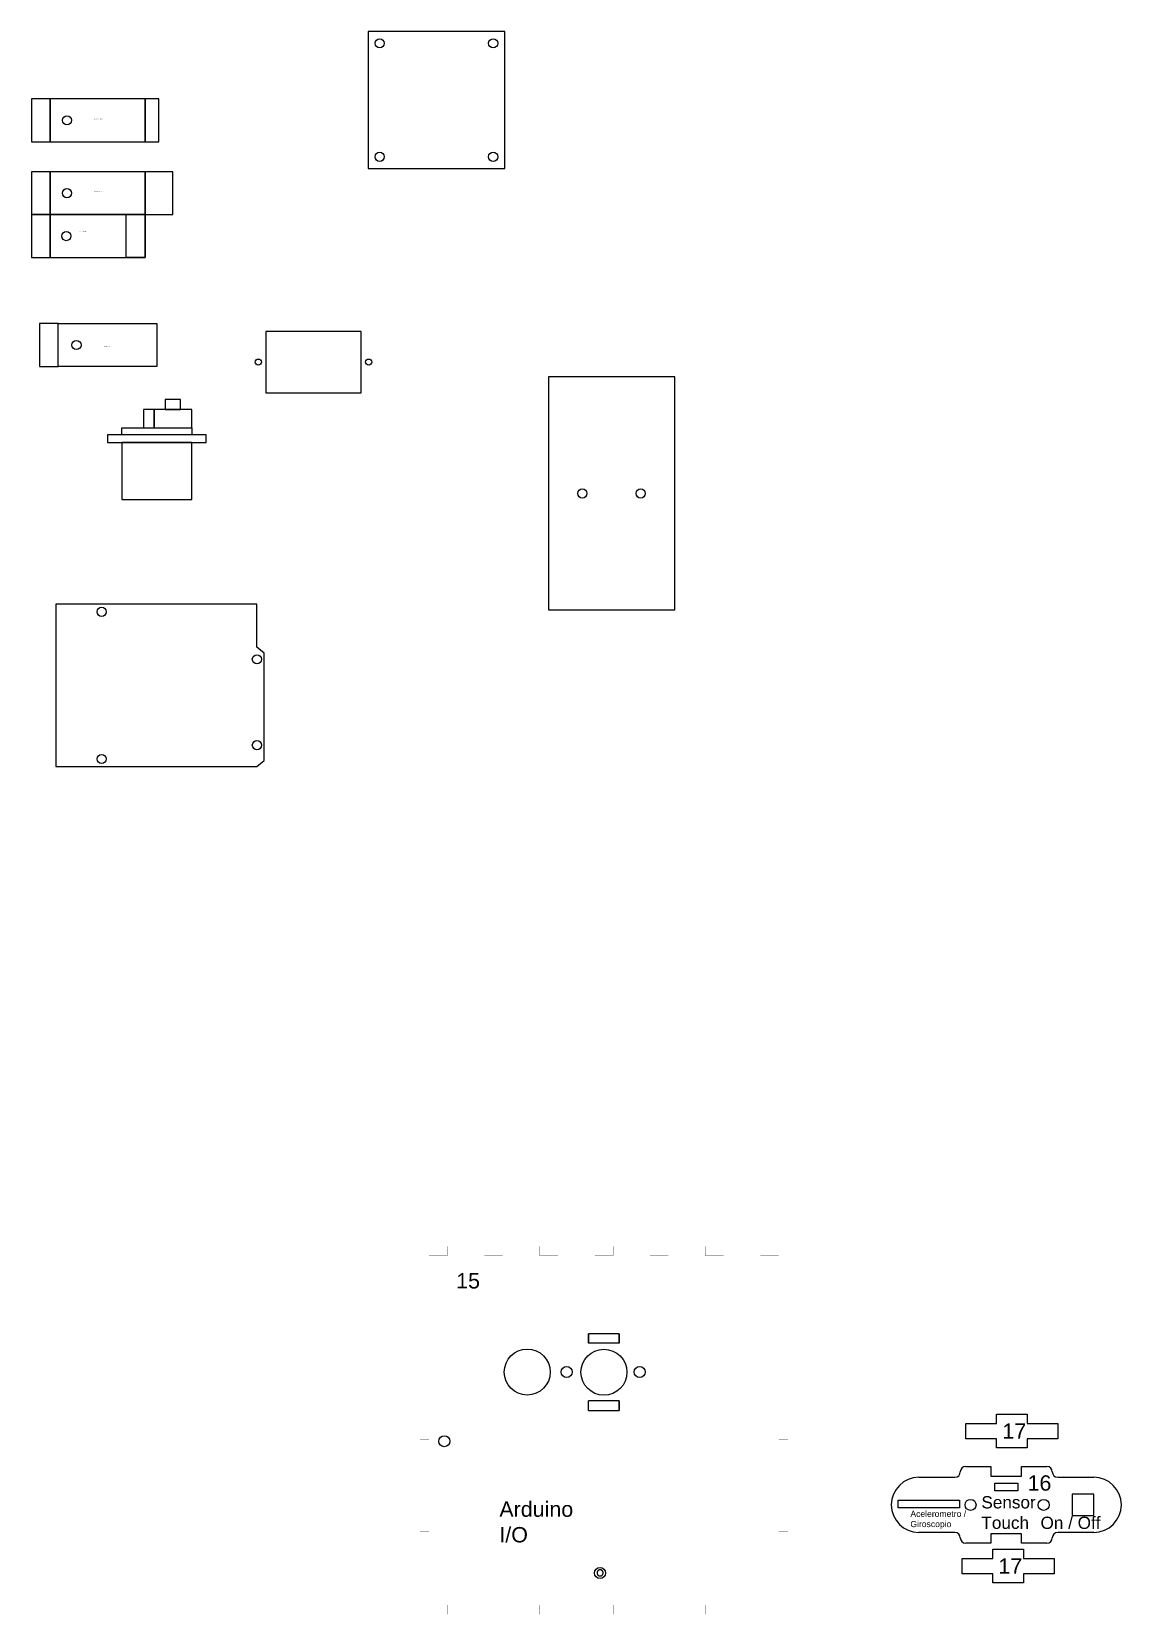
# Model space of a CAD drawing. Header units: millimetres. Extents: x 1937 to 3881, y 1046 to 2135.
# Drawn here: x 2283 to 2638, y 1619 to 2135 of the extents above; entities that cross this region are included whole.
import ezdxf

# ---------------------------------------------------------------- set-up
doc = ezdxf.new("R2010")
doc.units = ezdxf.units.MM
doc.layers.add('Make2D$visible$lines', color=7, linetype='Continuous', true_color=0x000000)
doc.styles.get("Standard").update_dxf_attribs({"font": 'arial.ttf'})

msp = doc.modelspace()

# ---------------------------------------------------------------- linework, layer by layer
at = {"color": 0}
for p, q in [((2474.37924, 1707.72575), (2464.37924, 1707.72575)), ((2474.37924, 1688.92575), (2464.37924, 1688.92575)), ((2464.37924, 1685.82575), (2474.37924, 1685.82575))]:
    msp.add_line(p, q, dxfattribs=at)
for points in [[(2392.47522, 2135.39512), (2392.47522, 2131.59512), (2392.47522, 2094.59512), (2392.47522, 2090.79512), (2396.27522, 2090.79512), (2433.27522, 2090.79512), (2437.07522, 2090.79512), (2437.07522, 2094.59512), (2437.07522, 2131.59512), (2437.07522, 2135.39512), (2433.27522, 2135.39512), (2396.27522, 2135.39512), (2392.47522, 2135.39512)], [(2282.80984, 2099.49304), (2288.80984, 2099.49304), (2288.80984, 2113.49304), (2282.80984, 2113.49304), (2282.80984, 2099.49304)], [(2288.80984, 2113.49304), (2288.80984, 2099.49304), (2319.80984, 2099.49304), (2319.80984, 2113.49304), (2288.80984, 2113.49304)], [(2319.80984, 2099.49304), (2324.30984, 2099.49304), (2324.30984, 2113.49304), (2319.80984, 2113.49304), (2319.80984, 2099.49304)], [(2282.80984, 2075.73682), (2288.80984, 2075.73682), (2288.80984, 2089.73682), (2282.80984, 2089.73682), (2282.80984, 2075.73682)], [(2288.80984, 2089.73682), (2288.80984, 2075.73682), (2319.80984, 2075.73682), (2319.80984, 2089.73682), (2288.80984, 2089.73682)], [(2319.80984, 2075.73682), (2328.80984, 2075.73682), (2328.80984, 2089.73682), (2319.80984, 2089.73682), (2319.80984, 2075.73682)], [(2282.80984, 2061.73682), (2288.80984, 2061.73682), (2288.80984, 2075.73682), (2282.80984, 2075.73682), (2282.80984, 2061.73682)], [(2288.80984, 2075.73682), (2288.80984, 2061.73682), (2319.80984, 2061.73682), (2319.80984, 2075.73682), (2288.80984, 2075.73682)], [(2319.80984, 2061.73682), (2313.60984, 2061.73682), (2313.60984, 2075.73682), (2319.80984, 2075.73682), (2319.80984, 2061.73682)], [(2285.40952, 2026.20288), (2291.40952, 2026.20288), (2291.40952, 2040.20288), (2285.40952, 2040.20288), (2285.40952, 2026.20288)], [(2291.40952, 2033.20288), (2291.40952, 2040.20288), (2323.60952, 2040.20288), (2323.60952, 2026.20288), (2291.40952, 2026.20288), (2291.40952, 2033.20288)], [(2359.18798, 2037.64075), (2359.18798, 2017.64075), (2390.18798, 2017.64075), (2390.18798, 2037.64075), (2359.18798, 2037.64075)], [(2451.25514, 2022.81697), (2451.25514, 1946.81697), (2492.45514, 1946.81697), (2492.45514, 2022.81697), (2451.25514, 2022.81697)], [(2328.87395, 2012.18499), (2331.37395, 2012.18499), (2331.37395, 2015.48499), (2326.37395, 2015.48499), (2326.37395, 2012.18499), (2328.87395, 2012.18499)], [(2335.02395, 2006.18499), (2335.02395, 2012.18499), (2322.72395, 2012.18499), (2322.72395, 2006.18499), (2335.02395, 2006.18499)], [(2307.52395, 2001.38499), (2339.72395, 2001.38499), (2339.72395, 2003.88499), (2307.52395, 2003.88499), (2307.52395, 2001.38499)], [(2312.22395, 2003.88499), (2312.22395, 2006.18499), (2335.02395, 2006.18499), (2335.02395, 2003.88499), (2312.22395, 2003.88499)], [(2312.22395, 1982.88499), (2335.02395, 1982.88499), (2335.02395, 2001.38499), (2312.22395, 2001.38499), (2312.22395, 1982.88499)], [(2290.64861, 1948.7356), (2290.64861, 1895.7356), (2356.24861, 1895.7356), (2358.64861, 1897.7356), (2358.64861, 1932.7356), (2356.24861, 1934.7356), (2356.24861, 1948.7356), (2290.64861, 1948.7356)]]:
    msp.add_lwpolyline(points)
msp.add_lwpolyline([(2322.72395, 2012.18499), (2319.22395, 2012.18499), (2319.22395, 2006.18499), (2322.72395, 2006.18499)], close=True)
at = {"color": 0, "const_width": 0.01764}
msp.add_lwpolyline([(2412.37964, 1736.33189), (2418.37954, 1736.33189), (2418.37954, 1739.33089), (2430.37944, 1739.33089), (2430.37944, 1736.33189), (2436.37954, 1736.33189), (2436.37954, 1739.33089), (2448.37964, 1739.33089), (2448.37964, 1736.33189), (2454.37934, 1736.33189), (2454.37934, 1739.33089), (2466.37944, 1739.33089), (2466.37944, 1736.33189), (2472.37944, 1736.33189), (2472.37944, 1739.33089), (2484.37914, 1739.33089), (2484.37914, 1736.33189), (2490.37924, 1736.33189), (2490.37924, 1739.33089), (2502.37924, 1739.33089), (2502.37924, 1736.33189), (2508.37924, 1736.33189), (2508.37924, 1739.33089), (2520.37924, 1739.33089), (2520.37924, 1736.33189), (2526.37924, 1736.33189), (2526.37924, 1730.33089), (2529.37924, 1730.33089), (2529.37924, 1718.32989), (2526.37924, 1718.32989), (2526.37924, 1712.33289), (2529.37924, 1712.33289), (2529.37924, 1700.33089), (2526.37924, 1700.33089), (2526.37924, 1694.33089), (2529.37924, 1694.33089), (2529.37924, 1682.33289), (2526.37924, 1682.33289), (2526.37924, 1676.33189), (2529.37924, 1676.33189), (2529.37924, 1664.32989), (2526.37924, 1664.32989), (2526.37924, 1658.32989), (2529.37924, 1658.32989), (2529.37924, 1646.33189), (2526.37924, 1646.33189), (2526.37924, 1640.33089), (2529.37924, 1640.33089), (2529.37924, 1628.33289), (2526.37924, 1628.33289), (2526.37924, 1622.33189), (2520.37924, 1622.33189), (2520.37924, 1619.32989), (2508.37924, 1619.32989), (2508.37924, 1622.33189), (2502.37924, 1622.33189), (2502.37924, 1619.32989), (2490.37924, 1619.32989), (2490.37924, 1622.33189), (2484.37914, 1622.33189), (2484.37914, 1619.32989), (2472.37944, 1619.32989), (2472.37944, 1622.33189), (2466.37944, 1622.33189), (2466.37944, 1619.32989), (2454.37934, 1619.32989), (2454.37934, 1622.33189), (2448.37964, 1622.33189), (2448.37964, 1619.32989), (2436.37954, 1619.32989), (2436.37954, 1622.33189), (2430.37944, 1622.33189), (2430.37944, 1619.32989), (2418.37954, 1619.32989), (2418.37954, 1622.33189), (2412.37964, 1622.33189), (2412.37964, 1628.33289), (2409.37964, 1628.33289), (2409.37964, 1640.33089), (2412.37964, 1640.33089), (2412.37964, 1646.33189), (2409.37964, 1646.33189), (2409.37964, 1658.32989), (2412.37964, 1658.32989), (2412.37964, 1664.32989), (2409.37964, 1664.32989), (2409.37964, 1676.33189), (2412.37964, 1676.33189), (2412.37964, 1682.33289), (2409.37964, 1682.33289), (2409.37964, 1694.33089), (2412.37964, 1694.33089), (2412.37964, 1700.33089), (2409.37964, 1700.33089), (2409.37964, 1712.33289), (2412.37964, 1712.33289), (2412.37964, 1718.32989), (2409.37964, 1718.32989), (2409.37964, 1730.33089), (2412.37964, 1730.33089), (2412.37964, 1736.33189)], dxfattribs=at)
at = {"color": 0}
for points in [[(2464.37924, 1707.72575), (2464.37924, 1710.82575)], [(2474.37924, 1710.82575), (2474.37924, 1707.72575), (2464.37924, 1707.72575)], [(2474.37924, 1710.82575), (2464.37924, 1710.82575), (2464.37924, 1707.72575)], [(2474.37924, 1707.72575), (2474.37924, 1710.82575)], [(2464.37924, 1685.82575), (2464.37924, 1688.92575)], [(2464.37924, 1685.82575), (2464.37924, 1688.92575)], [(2474.37924, 1685.82575), (2474.37924, 1688.92575)], [(2474.37924, 1688.92575), (2474.37924, 1685.82575)], [(2587.32611, 1681.57334), (2597.32611, 1681.57334), (2597.32611, 1684.57334), (2607.32611, 1684.57334), (2607.32611, 1681.57334), (2617.32611, 1681.57334), (2617.32611, 1676.57334), (2607.32611, 1676.57334), (2607.32611, 1673.57334), (2597.32611, 1673.57334), (2597.32611, 1676.57334), (2587.32611, 1676.57334), (2587.32611, 1681.57334)], [(2587.30713, 1667.51904), (2595.55713, 1667.51904)], [(2595.55713, 1667.51904), (2595.55713, 1664.41904), (2605.55713, 1664.41904), (2605.55713, 1667.51904)], [(2605.55713, 1667.51904), (2613.80713, 1667.51904)], [(2572.05713, 1664.01904), (2583.80713, 1664.01904)], [(2596.80713, 1662.08241), (2604.30713, 1662.08241), (2604.30713, 1659.58241), (2596.80713, 1659.58241), (2596.80713, 1662.08241)], [(2617.30713, 1664.01904), (2629.05713, 1664.01904)], [(2622.05713, 1658.51904), (2622.05713, 1651.51904), (2629.05713, 1651.51904), (2629.05713, 1658.51904), (2622.05713, 1658.51904)], [(2565.30485, 1656.52705), (2585.30485, 1656.52705), (2585.30485, 1654.02705), (2565.30485, 1654.02705), (2565.30485, 1656.52705)], [(2583.80713, 1646.01904), (2572.05713, 1646.01904)], [(2595.55713, 1642.51904), (2587.30713, 1642.51904)], [(2595.55713, 1645.61904), (2595.55713, 1642.51904)], [(2605.55713, 1642.51904), (2605.55713, 1645.61904), (2595.55713, 1645.61904)], [(2613.80713, 1642.51904), (2605.55713, 1642.51904)], [(2629.05713, 1646.01904), (2617.30713, 1646.01904)], [(2586.19759, 1637.57154), (2596.19759, 1637.57154), (2596.19759, 1640.57154), (2606.19759, 1640.57154), (2606.19759, 1637.57154), (2616.19759, 1637.57154), (2616.19759, 1632.57154), (2606.19759, 1632.57154), (2606.19759, 1629.57154), (2596.19759, 1629.57154), (2596.19759, 1632.57154), (2586.19759, 1632.57154), (2586.19759, 1637.57154)]]:
    msp.add_lwpolyline(points, dxfattribs=at)
for centre, radius in [((2396.27522, 2131.59512), 1.5), ((2433.27522, 2131.59512), 1.5), ((2294.30984, 2106.49304), 1.5), ((2396.27522, 2094.59512), 1.5), ((2433.27522, 2094.59512), 1.5), ((2294.30984, 2082.73682), 1.5), ((2294.10984, 2068.73682), 1.5), ((2356.68798, 2027.64075), 1), ((2392.68798, 2027.64075), 1), ((2462.35514, 1984.81697), 1.5), ((2481.35514, 1984.81697), 1.5), ((2305.64861, 1946.2356), 1.5), ((2356.24861, 1930.7356), 1.5), ((2305.64861, 1898.2356), 1.5), ((2356.24861, 1902.7356), 1.5)]:
    msp.add_circle(centre, radius)
at = {"color": 6}
msp.add_circle((2297.40952, 2033.20288), 1.5, dxfattribs=at)
at = {"color": 0, "linetype": 'ByBlock'}
for centre in [(2444.37924, 1698.32575), (2469.37924, 1698.26238), (2469.37924, 1698.26238)]:
    msp.add_circle(centre, 7.5, dxfattribs=at)
at = {"color": 0}
for centre in [(2457.20184, 1698.32575), (2457.20184, 1698.32575), (2481.03999, 1698.32575), (2481.03999, 1698.32575), (2417.34138, 1675.77414), (2588.89638, 1655.01904), (2612.73452, 1655.01904), (2468.10223, 1632.77551)]:
    msp.add_circle(centre, 1.8, dxfattribs=at)
for centre, radius, start, end in [((2587.30713, 1665.76904), 1.75, 90, 180), ((2613.80713, 1665.76904), 1.75, 0, 90), ((2572.05713, 1655.01904), 9, 90, 270), ((2583.80713, 1665.76904), 1.75, 270, 0), ((2617.30713, 1665.76904), 1.75, 180, 270), ((2629.05713, 1655.01904), 9, 270, 90), ((2583.80713, 1644.26904), 1.75, 0, 90), ((2587.30713, 1644.26904), 1.75, 180, 270), ((2613.80713, 1644.26904), 1.75, 270, 0), ((2617.30713, 1644.26904), 1.75, 90, 180)]:
    msp.add_arc(centre, radius, start, end, dxfattribs=at)
at = {"layer": 'Make2D$visible$lines'}
for points in [[(2469.12964, 1632.83089), (2469.12939, 1632.85309), (2469.12864, 1632.87547), (2469.12738, 1632.89803), (2469.12559, 1632.92075), (2469.12326, 1632.94361), (2469.12039, 1632.96659), (2469.11695, 1632.98968), (2469.11294, 1633.01286), (2469.10836, 1633.0361), (2469.10318, 1633.0594), (2469.09741, 1633.08272), (2469.09104, 1633.10605), (2469.08406, 1633.12937), (2469.07646, 1633.15264), (2469.06825, 1633.17586), (2469.05943, 1633.19899), (2469.04998, 1633.22201), (2469.03991, 1633.2449), (2469.02922, 1633.26764), (2469.01792, 1633.29019), (2469.00601, 1633.31254), (2468.99348, 1633.33465), (2468.98035, 1633.35652), (2468.96663, 1633.3781), (2468.95233, 1633.39939), (2468.93744, 1633.42034), (2468.92199, 1633.44095), (2468.90599, 1633.46119), (2468.88945, 1633.48104), (2468.87238, 1633.50047), (2468.85481, 1633.51946), (2468.83674, 1633.538), (2468.8182, 1633.55607), (2468.79921, 1633.57364), (2468.77978, 1633.59071), (2468.75994, 1633.60725), (2468.7397, 1633.62325), (2468.71909, 1633.6387), (2468.69813, 1633.65358), (2468.67685, 1633.66789), (2468.65526, 1633.68161), (2468.6334, 1633.69474), (2468.61128, 1633.70726), (2468.58893, 1633.71918), (2468.56638, 1633.73048), (2468.54364, 1633.74117), (2468.52075, 1633.75123), (2468.49773, 1633.76068), (2468.4746, 1633.76951), (2468.45139, 1633.77772), (2468.42811, 1633.78531), (2468.4048, 1633.79229), (2468.38147, 1633.79867), (2468.35814, 1633.80444), (2468.33485, 1633.80961), (2468.3116, 1633.8142), (2468.28842, 1633.81821), (2468.26533, 1633.82164), (2468.24235, 1633.82452), (2468.21949, 1633.82685), (2468.19678, 1633.82864), (2468.17422, 1633.8299), (2468.15183, 1633.83065), (2468.12964, 1633.83089), (2468.10744, 1633.83065), (2468.08506, 1633.8299), (2468.0625, 1633.82864), (2468.03978, 1633.82685), (2468.01692, 1633.82452), (2467.99394, 1633.82164), (2467.97085, 1633.81821), (2467.94767, 1633.8142), (2467.92443, 1633.80961), (2467.90113, 1633.80444), (2467.87781, 1633.79867), (2467.85448, 1633.79229), (2467.83116, 1633.78531), (2467.80789, 1633.77772), (2467.78467, 1633.76951), (2467.76154, 1633.76068), (2467.73852, 1633.75123), (2467.71563, 1633.74117), (2467.6929, 1633.73048), (2467.67034, 1633.71918), (2467.64799, 1633.70726), (2467.62588, 1633.69474), (2467.60401, 1633.68161), (2467.58243, 1633.66789), (2467.56114, 1633.65358), (2467.54019, 1633.6387), (2467.51958, 1633.62325), (2467.49934, 1633.60725), (2467.47949, 1633.59071), (2467.46006, 1633.57364), (2467.44107, 1633.55607), (2467.42253, 1633.538), (2467.40446, 1633.51946), (2467.38689, 1633.50047), (2467.36983, 1633.48104), (2467.35328, 1633.46119), (2467.33728, 1633.44095), (2467.32183, 1633.42034), (2467.30695, 1633.39939), (2467.29264, 1633.3781), (2467.27892, 1633.35652), (2467.26579, 1633.33465), (2467.25327, 1633.31254), (2467.24135, 1633.29019), (2467.23005, 1633.26764), (2467.21936, 1633.2449), (2467.2093, 1633.22201), (2467.19985, 1633.19899), (2467.19102, 1633.17586), (2467.18281, 1633.15264), (2467.17522, 1633.12937), (2467.16824, 1633.10605), (2467.16187, 1633.08272), (2467.15609, 1633.0594), (2467.15092, 1633.0361), (2467.14633, 1633.01286), (2467.14232, 1632.98968), (2467.13889, 1632.96659), (2467.13601, 1632.94361), (2467.13368, 1632.92075), (2467.13189, 1632.89803), (2467.13063, 1632.87547), (2467.12988, 1632.85309), (2467.12964, 1632.83089)], [(2467.12964, 1632.83089), (2467.12988, 1632.8087), (2467.13063, 1632.78631), (2467.13189, 1632.76376), (2467.13368, 1632.74104), (2467.13601, 1632.71818), (2467.13889, 1632.6952), (2467.14232, 1632.67211), (2467.14633, 1632.64893), (2467.15092, 1632.62568), (2467.15609, 1632.60239), (2467.16187, 1632.57907), (2467.16824, 1632.55574), (2467.17522, 1632.53242), (2467.18281, 1632.50914), (2467.19102, 1632.48593), (2467.19985, 1632.4628), (2467.2093, 1632.43978), (2467.21936, 1632.41689), (2467.23005, 1632.39415), (2467.24135, 1632.3716), (2467.25327, 1632.34925), (2467.26579, 1632.32713), (2467.27892, 1632.30527), (2467.29264, 1632.28368), (2467.30695, 1632.2624), (2467.32183, 1632.24144), (2467.33728, 1632.22083), (2467.35328, 1632.2006), (2467.36983, 1632.18075), (2467.38689, 1632.16132), (2467.40446, 1632.14233), (2467.42253, 1632.12379), (2467.44107, 1632.10572), (2467.46006, 1632.08815), (2467.47949, 1632.07108), (2467.49934, 1632.05454), (2467.51958, 1632.03854), (2467.54019, 1632.02309), (2467.56114, 1632.00821), (2467.58243, 1631.9939), (2467.60401, 1631.98018), (2467.62588, 1631.96705), (2467.64799, 1631.95453), (2467.67034, 1631.94261), (2467.6929, 1631.93131), (2467.71563, 1631.92062), (2467.73852, 1631.91055), (2467.76154, 1631.90111), (2467.78467, 1631.89228), (2467.80789, 1631.88407), (2467.83116, 1631.87648), (2467.85448, 1631.86949), (2467.87781, 1631.86312), (2467.90113, 1631.85735), (2467.92443, 1631.85218), (2467.94767, 1631.84759), (2467.97085, 1631.84358), (2467.99394, 1631.84014), (2468.01692, 1631.83727), (2468.03978, 1631.83494), (2468.0625, 1631.83315), (2468.08506, 1631.83189), (2468.10744, 1631.83114), (2468.12964, 1631.83089), (2468.15183, 1631.83114), (2468.17422, 1631.83189), (2468.19678, 1631.83315), (2468.21949, 1631.83494), (2468.24235, 1631.83727), (2468.26533, 1631.84014), (2468.28842, 1631.84358), (2468.3116, 1631.84759), (2468.33485, 1631.85218), (2468.35814, 1631.85735), (2468.38147, 1631.86312), (2468.4048, 1631.86949), (2468.42811, 1631.87648), (2468.45139, 1631.88407), (2468.4746, 1631.89228), (2468.49773, 1631.90111), (2468.52075, 1631.91055), (2468.54364, 1631.92062), (2468.56638, 1631.93131), (2468.58893, 1631.94261), (2468.61128, 1631.95453), (2468.6334, 1631.96705), (2468.65526, 1631.98018), (2468.67685, 1631.9939), (2468.69813, 1632.00821), (2468.71909, 1632.02309), (2468.7397, 1632.03854), (2468.75994, 1632.05454), (2468.77978, 1632.07108), (2468.79921, 1632.08815), (2468.8182, 1632.10572), (2468.83674, 1632.12379), (2468.85481, 1632.14233), (2468.87238, 1632.16132), (2468.88945, 1632.18075), (2468.90599, 1632.2006), (2468.92199, 1632.22083), (2468.93744, 1632.24144), (2468.95233, 1632.2624), (2468.96663, 1632.28368), (2468.98035, 1632.30527), (2468.99348, 1632.32713), (2469.00601, 1632.34925), (2469.01792, 1632.3716), (2469.02922, 1632.39415), (2469.03991, 1632.41689), (2469.04998, 1632.43978), (2469.05943, 1632.4628), (2469.06825, 1632.48593), (2469.07646, 1632.50914), (2469.08406, 1632.53242), (2469.09104, 1632.55574), (2469.09741, 1632.57907), (2469.10318, 1632.60239), (2469.10836, 1632.62568), (2469.11294, 1632.64893), (2469.11695, 1632.67211), (2469.12039, 1632.6952), (2469.12326, 1632.71818), (2469.12559, 1632.74104), (2469.12738, 1632.76376), (2469.12864, 1632.78631), (2469.12939, 1632.8087), (2469.12964, 1632.83089)]]:
    msp.add_lwpolyline(points, dxfattribs=at)

# ---------------------------------------------------------------- texts
at = {"attachment_point": 1}
for s, width, insert, char_height in [('\\pxt10;sensor de luz ambiente', 12.6907896, (2303.12514, 2107.04267), 0.2), ('sensor de obstaculos infrarrojo', 12.6907896, (2303.12514, 2083.28646), 0.2), ('sensor TCRT500', 11.661801, (2298.47187, 2070.34601), 0.2), ('medidor de rpm', 12.6519531, (2306.52258, 2032.89551), 0.2), ('{\\C5;15}', 11.9156305, (2421.20479, 1730.57142), 5), ('{\\C5;17}', 11.9156305, (2599.27915, 1681.57334), 5), ('{\\C5;16}', 11.9156305, (2607.48183, 1664.65392), 5), ('{\\C5;17}', 11.9156305, (2597.98272, 1637.57154), 5)]:
    msp.add_mtext_dynamic_manual_height_columns(s, width=width, gutter_width=1, heights=[0], dxfattribs=dict(at, insert=insert, char_height=char_height))
at = {"color": 5}
for s, insert, char_height, attachment_point in [('Sensor Touch', (2592.43117, 1657.85774), 4, 1), ('Arduino I/O', (2435.28266, 1642.71539), 5, 7), ('{\\H4x;Acelerometro / Giroscopio}', (2569.28856, 1653.09591), 0.5, 1), ('{\\H4x;On / Off}', (2611.70509, 1651.17399), 1, 1)]:
    msp.add_mtext_dynamic_manual_height_columns(s, width=22.2199107, gutter_width=1, heights=[0], dxfattribs=dict(at, insert=insert, char_height=char_height, attachment_point=attachment_point))

doc.saveas('drawing.dxf')
